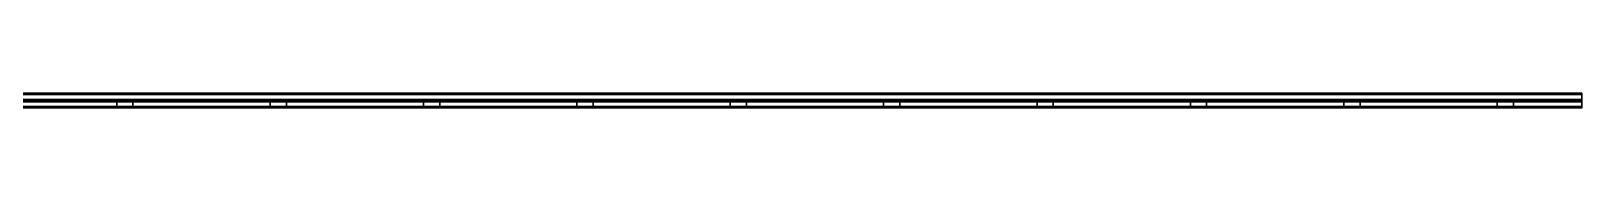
# Model space of a CAD drawing. Header units: millimetres. Extents: x -2000 to 0, y -2 to 2.
# Drawn here: x -506 to 0, y -2 to 2 of the extents above; entities that cross this region are included whole.
import ezdxf

# ---------------------------------------------------------------- set-up
doc = ezdxf.new("R2010")
doc.units = ezdxf.units.MM
doc.header["$MEASUREMENT"] = 0
doc.layers.add('2 Meter Open Rail', color=7, linetype='Continuous')

msp = doc.modelspace()

# ---------------------------------------------------------------- linework, layer by layer
at = {"layer": '2 Meter Open Rail', "lineweight": 30}
for p, q in [((-2000, 2.38, 20.12), (0, 2.38, 20.12)), ((-2000, 2.38, 19.94), (0, 2.38, 19.94)), ((-2000, 2.26, 20.41), (0, 2.26, 20.41)), ((-2000, 1.97, 19.53), (0, 1.97, 19.53)), ((-2000, 0.29, 22.38), (0, 0.29, 22.38)), ((-2000, 0, 19.53), (0, 0, 19.53)), ((-1000, 2.38, 70.12), (0, 2.38, 70.12)), ((-1000, 2.38, 69.94), (0, 2.38, 69.94)), ((-1000, 2.26, 70.41), (0, 2.26, 70.41)), ((-1000, 1.97, 69.53), (0, 1.97, 69.53)), ((-1000, 0.29, 72.38), (0, 0.29, 72.38)), ((-1000, 0, 69.53), (0, 0, 69.53)), ((0, 2.38, 19.94), (0, 2.38, 20.12)), ((0, 0, 19.53), (0, 1.97, 19.53)), ((0, 0, 0.41), (0, 0, 19.53)), ((0, 0, 19.53), (0, 0, 22.5)), ((-2000, 0, 0.41), (0, 0, 0.41)), ((-2000, -0.29, 22.38), (0, -0.29, 22.38)), ((-2000, -0.41), (0, -0.41)), ((-2000, -1.97), (0, -1.97)), ((-2000, -2.26, 20.41), (0, -2.26, 20.41)), ((-2000, -2.38, 0.41), (0, -2.38, 0.41)), ((-2000, -2.38, 20.12), (0, -2.38, 20.12)), ((-1000, 0, 50.41), (0, 0, 50.41)), ((-1000, -0.29, 72.38), (0, -0.29, 72.38)), ((-1000, -0.41, 50), (0, -0.41, 50)), ((-1000, -1.97, 50), (0, -1.97, 50)), ((-1000, -2.26, 70.41), (0, -2.26, 70.41)), ((-1000, -2.38, 50.41), (0, -2.38, 50.41)), ((-1000, -2.38, 70.12), (0, -2.38, 70.12)), ((-477.65, 0, 6.4), (-477.65, -2.38, 6.4)), ((-477.65, 0, 13.1), (-477.65, -2.38, 13.1)), ((-477.65, 0, 56.4), (-477.65, -2.38, 56.4)), ((-477.65, 0, 63.1), (-477.65, -2.38, 63.1)), ((-472.35, 0, 6.4), (-472.35, -2.38, 6.4)), ((-472.35, 0, 13.1), (-472.35, -2.38, 13.1)), ((-472.35, 0, 56.4), (-472.35, -2.38, 56.4)), ((-472.35, 0, 63.1), (-472.35, -2.38, 63.1)), ((-427.65, 0, 6.4), (-427.65, -2.38, 6.4)), ((-427.65, 0, 13.1), (-427.65, -2.38, 13.1)), ((-427.65, 0, 56.4), (-427.65, -2.38, 56.4)), ((-427.65, 0, 63.1), (-427.65, -2.38, 63.1)), ((-422.35, 0, 6.4), (-422.35, -2.38, 6.4)), ((-422.35, 0, 13.1), (-422.35, -2.38, 13.1)), ((-422.35, 0, 56.4), (-422.35, -2.38, 56.4)), ((-422.35, 0, 63.1), (-422.35, -2.38, 63.1)), ((-377.65, 0, 6.4), (-377.65, -2.38, 6.4)), ((-377.65, 0, 13.1), (-377.65, -2.38, 13.1)), ((-377.65, 0, 56.4), (-377.65, -2.38, 56.4)), ((-377.65, 0, 63.1), (-377.65, -2.38, 63.1)), ((-372.35, 0, 6.4), (-372.35, -2.38, 6.4)), ((-372.35, 0, 13.1), (-372.35, -2.38, 13.1)), ((-372.35, 0, 56.4), (-372.35, -2.38, 56.4)), ((-372.35, 0, 63.1), (-372.35, -2.38, 63.1)), ((-327.65, 0, 6.4), (-327.65, -2.38, 6.4)), ((-327.65, 0, 13.1), (-327.65, -2.38, 13.1)), ((-327.65, 0, 56.4), (-327.65, -2.38, 56.4)), ((-327.65, 0, 63.1), (-327.65, -2.38, 63.1)), ((-322.35, 0, 6.4), (-322.35, -2.38, 6.4)), ((-322.35, 0, 13.1), (-322.35, -2.38, 13.1)), ((-322.35, 0, 56.4), (-322.35, -2.38, 56.4)), ((-322.35, 0, 63.1), (-322.35, -2.38, 63.1)), ((-277.65, 0, 6.4), (-277.65, -2.38, 6.4)), ((-277.65, 0, 13.1), (-277.65, -2.38, 13.1)), ((-277.65, 0, 56.4), (-277.65, -2.38, 56.4)), ((-277.65, 0, 63.1), (-277.65, -2.38, 63.1)), ((-272.35, 0, 6.4), (-272.35, -2.38, 6.4)), ((-272.35, 0, 13.1), (-272.35, -2.38, 13.1)), ((-272.35, 0, 56.4), (-272.35, -2.38, 56.4)), ((-272.35, 0, 63.1), (-272.35, -2.38, 63.1)), ((-227.65, 0, 6.4), (-227.65, -2.38, 6.4)), ((-227.65, 0, 13.1), (-227.65, -2.38, 13.1)), ((-227.65, 0, 56.4), (-227.65, -2.38, 56.4)), ((-227.65, 0, 63.1), (-227.65, -2.38, 63.1)), ((-222.35, 0, 6.4), (-222.35, -2.38, 6.4)), ((-222.35, 0, 13.1), (-222.35, -2.38, 13.1)), ((-222.35, 0, 56.4), (-222.35, -2.38, 56.4)), ((-222.35, 0, 63.1), (-222.35, -2.38, 63.1)), ((-177.65, 0, 6.4), (-177.65, -2.38, 6.4)), ((-177.65, 0, 13.1), (-177.65, -2.38, 13.1)), ((-177.65, 0, 56.4), (-177.65, -2.38, 56.4)), ((-177.65, 0, 63.1), (-177.65, -2.38, 63.1)), ((-172.35, 0, 6.4), (-172.35, -2.38, 6.4)), ((-172.35, 0, 13.1), (-172.35, -2.38, 13.1)), ((-172.35, 0, 56.4), (-172.35, -2.38, 56.4)), ((-172.35, 0, 63.1), (-172.35, -2.38, 63.1)), ((-127.65, 0, 6.4), (-127.65, -2.38, 6.4)), ((-127.65, 0, 13.1), (-127.65, -2.38, 13.1)), ((-127.65, 0, 56.4), (-127.65, -2.38, 56.4)), ((-127.65, 0, 63.1), (-127.65, -2.38, 63.1)), ((-122.35, 0, 6.4), (-122.35, -2.38, 6.4)), ((-122.35, 0, 13.1), (-122.35, -2.38, 13.1)), ((-122.35, 0, 56.4), (-122.35, -2.38, 56.4)), ((-122.35, 0, 63.1), (-122.35, -2.38, 63.1)), ((-77.65, 0, 6.4), (-77.65, -2.38, 6.4)), ((-77.65, 0, 13.1), (-77.65, -2.38, 13.1)), ((-77.65, 0, 56.4), (-77.65, -2.38, 56.4)), ((-77.65, 0, 63.1), (-77.65, -2.38, 63.1)), ((-72.35, 0, 6.4), (-72.35, -2.38, 6.4)), ((-72.35, 0, 13.1), (-72.35, -2.38, 13.1)), ((-72.35, 0, 56.4), (-72.35, -2.38, 56.4)), ((-72.35, 0, 63.1), (-72.35, -2.38, 63.1)), ((-27.65, 0, 6.4), (-27.65, -2.38, 6.4)), ((-27.65, 0, 13.1), (-27.65, -2.38, 13.1)), ((-27.65, 0, 56.4), (-27.65, -2.38, 56.4)), ((-27.65, 0, 63.1), (-27.65, -2.38, 63.1)), ((-22.35, 0, 6.4), (-22.35, -2.38, 6.4)), ((-22.35, 0, 13.1), (-22.35, -2.38, 13.1)), ((-22.35, 0, 56.4), (-22.35, -2.38, 56.4)), ((-22.35, 0, 63.1), (-22.35, -2.38, 63.1)), ((0, -2.38, 11.33), (0, 0, 11.33)), ((0, -1.97), (0, -0.41)), ((0, -2.38, 20.12), (0, -2.38, 0.41))]:
    msp.add_line(p, q, dxfattribs=at)
at = {"layer": '2 Meter Open Rail', "lineweight": 30, "extrusion": (1, 0, 0)}
for points in [[(2.26, 20.41), (0.29, 22.38)], [(-0.29, 22.38), (-2.26, 20.41)]]:
    msp.add_lwpolyline(points, dxfattribs=at)
for centre, start, end in [((1.97, 19.94), 270, 360), ((1.97, 20.12), 0, 45), ((0, 22.09), 45, 135), ((-0.41, 0.41), 270, 0), ((-1.97, 0.41), 180, 270), ((-1.97, 20.12), 135, 180)]:
    msp.add_arc(centre, 0.406, start, end, dxfattribs=at)
at = {"layer": '2 Meter Open Rail', "lineweight": 30, "extrusion": (8.29315e-17, 1, -3.17497e-16)}
for points in [[(-472.35, 0, 56.4), (-472.35, 0, 58.64), (-472.35, 0, 60.87), (-472.35, 0, 63.1), (-472.35, 0, 64.66), (-473.45, 0, 65.75), (-475, 0, 65.75), (-476.55, 0, 65.75), (-477.65, 0, 64.66), (-477.65, 0, 63.1), (-477.65, 0, 60.87), (-477.65, 0, 58.64), (-477.65, 0, 56.4), (-477.65, 0, 54.85), (-476.55, 0, 53.75), (-475, 0, 53.75), (-473.45, 0, 53.75), (-472.35, 0, 54.85), (-472.35, 0, 56.4)], [(-422.35, 0, 56.4), (-422.35, 0, 58.64), (-422.35, 0, 60.87), (-422.35, 0, 63.1), (-422.35, 0, 64.66), (-423.45, 0, 65.75), (-425, 0, 65.75), (-426.55, 0, 65.75), (-427.65, 0, 64.66), (-427.65, 0, 63.1), (-427.65, 0, 60.87), (-427.65, 0, 58.64), (-427.65, 0, 56.4), (-427.65, 0, 54.85), (-426.55, 0, 53.75), (-425, 0, 53.75), (-423.45, 0, 53.75), (-422.35, 0, 54.85), (-422.35, 0, 56.4)], [(-272.35, 0, 56.4), (-272.35, 0, 58.64), (-272.35, 0, 60.87), (-272.35, 0, 63.1), (-272.35, 0, 64.66), (-273.45, 0, 65.75), (-275, 0, 65.75), (-276.55, 0, 65.75), (-277.65, 0, 64.66), (-277.65, 0, 63.1), (-277.65, 0, 60.87), (-277.65, 0, 58.64), (-277.65, 0, 56.4), (-277.65, 0, 54.85), (-276.55, 0, 53.75), (-275, 0, 53.75), (-273.45, 0, 53.75), (-272.35, 0, 54.85), (-272.35, 0, 56.4)], [(-222.35, 0, 56.4), (-222.35, 0, 58.64), (-222.35, 0, 60.87), (-222.35, 0, 63.1), (-222.35, 0, 64.66), (-223.45, 0, 65.75), (-225, 0, 65.75), (-226.55, 0, 65.75), (-227.65, 0, 64.66), (-227.65, 0, 63.1), (-227.65, 0, 60.87), (-227.65, 0, 58.64), (-227.65, 0, 56.4), (-227.65, 0, 54.85), (-226.55, 0, 53.75), (-225, 0, 53.75), (-223.45, 0, 53.75), (-222.35, 0, 54.85), (-222.35, 0, 56.4)], [(-172.35, 0, 56.4), (-172.35, 0, 58.64), (-172.35, 0, 60.87), (-172.35, 0, 63.1), (-172.35, 0, 64.66), (-173.45, 0, 65.75), (-175, 0, 65.75), (-176.55, 0, 65.75), (-177.65, 0, 64.66), (-177.65, 0, 63.1), (-177.65, 0, 60.87), (-177.65, 0, 58.64), (-177.65, 0, 56.4), (-177.65, 0, 54.85), (-176.55, 0, 53.75), (-175, 0, 53.75), (-173.45, 0, 53.75), (-172.35, 0, 54.85), (-172.35, 0, 56.4)], [(-122.35, 0, 56.4), (-122.35, 0, 58.64), (-122.35, 0, 60.87), (-122.35, 0, 63.1), (-122.35, 0, 64.66), (-123.45, 0, 65.75), (-125, 0, 65.75), (-126.55, 0, 65.75), (-127.65, 0, 64.66), (-127.65, 0, 63.1), (-127.65, 0, 60.87), (-127.65, 0, 58.64), (-127.65, 0, 56.4), (-127.65, 0, 54.85), (-126.55, 0, 53.75), (-125, 0, 53.75), (-123.45, 0, 53.75), (-122.35, 0, 54.85), (-122.35, 0, 56.4)]]:
    msp.add_rational_spline(points, [1, 1, 1, 1, 0.804737854124, 0.804737854124, 1, 0.804737854124, 0.804737854124, 1, 1, 1, 1, 0.804737854124, 0.804737854124, 1, 0.804737854124, 0.804737854124, 1], degree=3, knots=[0, 0, 0, 0, 6.7, 6.7, 6.7, 10.861725, 10.861725, 10.861725, 15.02345, 15.02345, 15.02345, 21.72345, 21.72345, 21.72345, 25.885175, 25.885175, 25.885175, 30.0469, 30.0469, 30.0469, 30.0469], dxfattribs=at)
at = {"layer": '2 Meter Open Rail', "lineweight": 30, "extrusion": (7.7327e-17, -1, 2.96041e-16)}
msp.add_rational_spline([(-372.35, 0, 56.4), (-372.35, 0, 58.64), (-372.35, 0, 60.87), (-372.35, 0, 63.1), (-372.35, 0, 64.66), (-373.45, 0, 65.75), (-375, 0, 65.75), (-376.55, 0, 65.75), (-377.65, 0, 64.66), (-377.65, 0, 63.1), (-377.65, 0, 60.87), (-377.65, 0, 58.64), (-377.65, 0, 56.4), (-377.65, 0, 54.85), (-376.55, 0, 53.75), (-375, 0, 53.75), (-373.45, 0, 53.75), (-372.35, 0, 54.85), (-372.35, 0, 56.4)], [1, 1, 1, 1, 0.804737854124, 0.804737854124, 1, 0.804737854124, 0.804737854124, 1, 1, 1, 1, 0.804737854124, 0.804737854124, 1, 0.804737854124, 0.804737854124, 1], degree=3, knots=[0, 0, 0, 0, 6.7, 6.7, 6.7, 10.861725, 10.861725, 10.861725, 15.02345, 15.02345, 15.02345, 21.72345, 21.72345, 21.72345, 25.885175, 25.885175, 25.885175, 30.0469, 30.0469, 30.0469, 30.0469], dxfattribs=at)
at = {"layer": '2 Meter Open Rail', "lineweight": 30, "extrusion": (-8.29315e-17, -1, 3.17497e-16)}
for points in [[(-322.35, 0, 56.4), (-322.35, 0, 58.64), (-322.35, 0, 60.87), (-322.35, 0, 63.1), (-322.35, 0, 64.66), (-323.45, 0, 65.75), (-325, 0, 65.75), (-326.55, 0, 65.75), (-327.65, 0, 64.66), (-327.65, 0, 63.1), (-327.65, 0, 60.87), (-327.65, 0, 58.64), (-327.65, 0, 56.4), (-327.65, 0, 54.85), (-326.55, 0, 53.75), (-325, 0, 53.75), (-323.45, 0, 53.75), (-322.35, 0, 54.85), (-322.35, 0, 56.4)], [(-72.35, 0, 56.4), (-72.35, 0, 58.64), (-72.35, 0, 60.87), (-72.35, 0, 63.1), (-72.35, 0, 64.66), (-73.45, 0, 65.75), (-75, 0, 65.75), (-76.55, 0, 65.75), (-77.65, 0, 64.66), (-77.65, 0, 63.1), (-77.65, 0, 60.87), (-77.65, 0, 58.64), (-77.65, 0, 56.4), (-77.65, 0, 54.85), (-76.55, 0, 53.75), (-75, 0, 53.75), (-73.45, 0, 53.75), (-72.35, 0, 54.85), (-72.35, 0, 56.4)], [(-472.35, 0, 6.4), (-472.35, 0, 8.64), (-472.35, 0, 10.87), (-472.35, 0, 13.1), (-472.35, 0, 14.66), (-473.45, 0, 15.75), (-475, 0, 15.75), (-476.55, 0, 15.75), (-477.65, 0, 14.66), (-477.65, 0, 13.1), (-477.65, 0, 10.87), (-477.65, 0, 8.64), (-477.65, 0, 6.4), (-477.65, 0, 4.85), (-476.55, 0, 3.75), (-475, 0, 3.75), (-473.45, 0, 3.75), (-472.35, 0, 4.85), (-472.35, 0, 6.4)]]:
    msp.add_rational_spline(points, [1, 1, 1, 1, 0.804737854124, 0.804737854124, 1, 0.804737854124, 0.804737854124, 1, 1, 1, 1, 0.804737854124, 0.804737854124, 1, 0.804737854124, 0.804737854124, 1], degree=3, knots=[0, 0, 0, 0, 6.7, 6.7, 6.7, 10.861725, 10.861725, 10.861725, 15.02345, 15.02345, 15.02345, 21.72345, 21.72345, 21.72345, 25.885175, 25.885175, 25.885175, 30.0469, 30.0469, 30.0469, 30.0469], dxfattribs=at)
at = {"layer": '2 Meter Open Rail', "lineweight": 30, "extrusion": (-7.7327e-17, -1, 2.96041e-16)}
for points in [[(-22.35, 0, 56.4), (-22.35, 0, 58.64), (-22.35, 0, 60.87), (-22.35, 0, 63.1), (-22.35, 0, 64.66), (-23.45, 0, 65.75), (-25, 0, 65.75), (-26.55, 0, 65.75), (-27.65, 0, 64.66), (-27.65, 0, 63.1), (-27.65, 0, 60.87), (-27.65, 0, 58.64), (-27.65, 0, 56.4), (-27.65, 0, 54.85), (-26.55, 0, 53.75), (-25, 0, 53.75), (-23.45, 0, 53.75), (-22.35, 0, 54.85), (-22.35, 0, 56.4)], [(-122.35, 0, 6.4), (-122.35, 0, 8.64), (-122.35, 0, 10.87), (-122.35, 0, 13.1), (-122.35, 0, 14.66), (-123.45, 0, 15.75), (-125, 0, 15.75), (-126.55, 0, 15.75), (-127.65, 0, 14.66), (-127.65, 0, 13.1), (-127.65, 0, 10.87), (-127.65, 0, 8.64), (-127.65, 0, 6.4), (-127.65, 0, 4.85), (-126.55, 0, 3.75), (-125, 0, 3.75), (-123.45, 0, 3.75), (-122.35, 0, 4.85), (-122.35, 0, 6.4)]]:
    msp.add_rational_spline(points, [1, 1, 1, 1, 0.804737854124, 0.804737854124, 1, 0.804737854124, 0.804737854124, 1, 1, 1, 1, 0.804737854124, 0.804737854124, 1, 0.804737854124, 0.804737854124, 1], degree=3, knots=[0, 0, 0, 0, 6.7, 6.7, 6.7, 10.861725, 10.861725, 10.861725, 15.02345, 15.02345, 15.02345, 21.72345, 21.72345, 21.72345, 25.885175, 25.885175, 25.885175, 30.0469, 30.0469, 30.0469, 30.0469], dxfattribs=at)
at = {"layer": '2 Meter Open Rail', "lineweight": 30, "extrusion": (-1, -1.34144e-13, 2.35819e-14)}
msp.add_rational_spline([(0, -1.97, 50), (0, -2.21, 50), (0, -2.38, 50.17), (0, -2.38, 50.41), (0, -2.38, 56.98), (0, -2.38, 63.55), (0, -2.38, 70.12), (0, -2.38, 70.23), (0, -2.33, 70.33), (0, -2.26, 70.41), (0, -1.6, 71.07), (0, -0.94, 71.72), (0, -0.29, 72.38), (0, -0.12, 72.55), (0, 0.12, 72.55), (0, 0.29, 72.38), (0, 0.94, 71.72), (0, 1.6, 71.07), (0, 2.26, 70.41), (0, 2.33, 70.33), (0, 2.38, 70.23), (0, 2.38, 70.12), (0, 2.38, 70.06), (0, 2.38, 70), (0, 2.38, 69.94), (0, 2.38, 69.7), (0, 2.21, 69.53), (0, 1.97, 69.53), (0, 1.31, 69.53), (0, 0.66, 69.53), (0, 0, 69.53)], [1, 0.804737854124, 0.804737854124, 1, 1, 1, 1, 0.949253021674, 0.949253021674, 1, 1, 1, 1, 0.804737854124, 0.804737854124, 1, 1, 1, 1, 0.949253021674, 0.949253021674, 1, 1, 1, 1, 0.804737854124, 0.804737854124, 1, 1, 1, 1], degree=3, knots=[-0.638195, -0.638195, -0.638195, -0.638195, 0, 0, 0, 19.7156, 19.7156, 19.7156, 20.034711, 20.034711, 20.034711, 22.818731, 22.818731, 22.818731, 23.456926, 23.456926, 23.456926, 26.240947, 26.240947, 26.240947, 26.560058, 26.560058, 26.560058, 26.746558, 26.746558, 26.746558, 27.384753, 27.384753, 27.384753, 29.353353, 29.353353, 29.353353, 29.353353], dxfattribs=at)
at = {"layer": '2 Meter Open Rail', "lineweight": 30, "extrusion": (1, 0, 0)}
msp.add_rational_spline([(0, 0, 69.53), (0, 0, 63.15), (0, 0, 56.78), (0, 0, 50.41), (0, 0, 50.17), (0, -0.17, 50), (0, -0.41, 50), (0, -0.93, 50), (0, -1.45, 50), (0, -1.97, 50)], [1, 1, 1, 1, 0.804737854124, 0.804737854124, 1, 1, 1, 1], degree=3, knots=[-19.1227, -19.1227, -19.1227, -19.1227, 0, 0, 0, 0.638195, 0.638195, 0.638195, 2.200395, 2.200395, 2.200395, 2.200395], dxfattribs=at)
at = {"layer": '2 Meter Open Rail', "lineweight": 30}
for points in [[(0, 0, 68.65), (0, -1.19, 68.65), (0, -2.38, 68.65)], [(0, 0, 72.5), (0, 0, 71.01), (0, 0, 69.53)]]:
    msp.add_open_spline(points, degree=2, dxfattribs=at)
at = {"layer": '2 Meter Open Rail', "lineweight": 30, "extrusion": (-3.0658e-17, 1, -7.40149e-17)}
msp.add_rational_spline([(-472.35, -2.38, 6.4), (-472.35, -2.38, 4.85), (-473.45, -2.38, 3.75), (-475, -2.38, 3.75), (-476.55, -2.38, 3.75), (-477.65, -2.38, 4.85), (-477.65, -2.38, 6.4), (-477.65, -2.38, 8.64), (-477.65, -2.38, 10.87), (-477.65, -2.38, 13.1), (-477.65, -2.38, 14.66), (-476.55, -2.38, 15.75), (-475, -2.38, 15.75), (-473.45, -2.38, 15.75), (-472.35, -2.38, 14.66), (-472.35, -2.38, 13.1), (-472.35, -2.38, 10.87), (-472.35, -2.38, 8.64), (-472.35, -2.38, 6.4)], [1, 0.804737854124, 0.804737854124, 1, 0.804737854124, 0.804737854124, 1, 1, 1, 1, 0.804737854124, 0.804737854124, 1, 0.804737854124, 0.804737854124, 1, 1, 1, 1], degree=3, knots=[-4.161725, -4.161725, -4.161725, -4.161725, 0, 0, 0, 4.161725, 4.161725, 4.161725, 10.861725, 10.861725, 10.861725, 15.02345, 15.02345, 15.02345, 19.185175, 19.185175, 19.185175, 25.885175, 25.885175, 25.885175, 25.885175], dxfattribs=at)
at = {"layer": '2 Meter Open Rail', "lineweight": 30, "extrusion": (-1.13336e-16, 1, -2.93225e-17)}
msp.add_rational_spline([(-472.35, -2.38, 56.4), (-472.35, -2.38, 54.85), (-473.45, -2.38, 53.75), (-475, -2.38, 53.75), (-476.55, -2.38, 53.75), (-477.65, -2.38, 54.85), (-477.65, -2.38, 56.4), (-477.65, -2.38, 58.64), (-477.65, -2.38, 60.87), (-477.65, -2.38, 63.1), (-477.65, -2.38, 64.66), (-476.55, -2.38, 65.75), (-475, -2.38, 65.75), (-473.45, -2.38, 65.75), (-472.35, -2.38, 64.66), (-472.35, -2.38, 63.1), (-472.35, -2.38, 60.87), (-472.35, -2.38, 58.64), (-472.35, -2.38, 56.4)], [1, 0.804737854124, 0.804737854124, 1, 0.804737854124, 0.804737854124, 1, 1, 1, 1, 0.804737854124, 0.804737854124, 1, 0.804737854124, 0.804737854124, 1, 1, 1, 1], degree=3, knots=[-4.161725, -4.161725, -4.161725, -4.161725, 0, 0, 0, 4.161725, 4.161725, 4.161725, 10.861725, 10.861725, 10.861725, 15.02345, 15.02345, 15.02345, 19.185175, 19.185175, 19.185175, 25.885175, 25.885175, 25.885175, 25.885175], dxfattribs=at)
at = {"layer": '2 Meter Open Rail', "lineweight": 30, "extrusion": (8.00292e-17, 1, -3.06386e-16)}
for points in [[(-422.35, 0, 6.4), (-422.35, 0, 8.64), (-422.35, 0, 10.87), (-422.35, 0, 13.1), (-422.35, 0, 14.66), (-423.45, 0, 15.75), (-425, 0, 15.75), (-426.55, 0, 15.75), (-427.65, 0, 14.66), (-427.65, 0, 13.1), (-427.65, 0, 10.87), (-427.65, 0, 8.64), (-427.65, 0, 6.4), (-427.65, 0, 4.85), (-426.55, 0, 3.75), (-425, 0, 3.75), (-423.45, 0, 3.75), (-422.35, 0, 4.85), (-422.35, 0, 6.4)], [(-72.35, 0, 6.4), (-72.35, 0, 8.64), (-72.35, 0, 10.87), (-72.35, 0, 13.1), (-72.35, 0, 14.66), (-73.45, 0, 15.75), (-75, 0, 15.75), (-76.55, 0, 15.75), (-77.65, 0, 14.66), (-77.65, 0, 13.1), (-77.65, 0, 10.87), (-77.65, 0, 8.64), (-77.65, 0, 6.4), (-77.65, 0, 4.85), (-76.55, 0, 3.75), (-75, 0, 3.75), (-73.45, 0, 3.75), (-72.35, 0, 4.85), (-72.35, 0, 6.4)], [(-22.35, 0, 6.4), (-22.35, 0, 8.64), (-22.35, 0, 10.87), (-22.35, 0, 13.1), (-22.35, 0, 14.66), (-23.45, 0, 15.75), (-25, 0, 15.75), (-26.55, 0, 15.75), (-27.65, 0, 14.66), (-27.65, 0, 13.1), (-27.65, 0, 10.87), (-27.65, 0, 8.64), (-27.65, 0, 6.4), (-27.65, 0, 4.85), (-26.55, 0, 3.75), (-25, 0, 3.75), (-23.45, 0, 3.75), (-22.35, 0, 4.85), (-22.35, 0, 6.4)]]:
    msp.add_rational_spline(points, [1, 1, 1, 1, 0.804737854124, 0.804737854124, 1, 0.804737854124, 0.804737854124, 1, 1, 1, 1, 0.804737854124, 0.804737854124, 1, 0.804737854124, 0.804737854124, 1], degree=3, knots=[0, 0, 0, 0, 6.7, 6.7, 6.7, 10.861725, 10.861725, 10.861725, 15.02345, 15.02345, 15.02345, 21.72345, 21.72345, 21.72345, 25.885175, 25.885175, 25.885175, 30.0469, 30.0469, 30.0469, 30.0469], dxfattribs=at)
at = {"layer": '2 Meter Open Rail', "lineweight": 30, "extrusion": (2.88099e-16, -1, -1.10761e-16)}
msp.add_rational_spline([(-422.35, -2.38, 6.4), (-422.35, -2.38, 4.85), (-423.45, -2.38, 3.75), (-425, -2.38, 3.75), (-426.55, -2.38, 3.75), (-427.65, -2.38, 4.85), (-427.65, -2.38, 6.4), (-427.65, -2.38, 8.64), (-427.65, -2.38, 10.87), (-427.65, -2.38, 13.1), (-427.65, -2.38, 14.66), (-426.55, -2.38, 15.75), (-425, -2.38, 15.75), (-423.45, -2.38, 15.75), (-422.35, -2.38, 14.66), (-422.35, -2.38, 13.1), (-422.35, -2.38, 10.87), (-422.35, -2.38, 8.64), (-422.35, -2.38, 6.4)], [1, 0.804737854124, 0.804737854124, 1, 0.804737854124, 0.804737854124, 1, 1, 1, 1, 0.804737854124, 0.804737854124, 1, 0.804737854124, 0.804737854124, 1, 1, 1, 1], degree=3, knots=[-4.161725, -4.161725, -4.161725, -4.161725, 0, 0, 0, 4.161725, 4.161725, 4.161725, 10.861725, 10.861725, 10.861725, 15.02345, 15.02345, 15.02345, 19.185175, 19.185175, 19.185175, 25.885175, 25.885175, 25.885175, 25.885175], dxfattribs=at)
at = {"layer": '2 Meter Open Rail', "lineweight": 30, "extrusion": (2.05938e-16, -1, -2.07342e-17)}
msp.add_rational_spline([(-422.35, -2.38, 56.4), (-422.35, -2.38, 54.85), (-423.45, -2.38, 53.75), (-425, -2.38, 53.75), (-426.55, -2.38, 53.75), (-427.65, -2.38, 54.85), (-427.65, -2.38, 56.4), (-427.65, -2.38, 58.64), (-427.65, -2.38, 60.87), (-427.65, -2.38, 63.1), (-427.65, -2.38, 64.66), (-426.55, -2.38, 65.75), (-425, -2.38, 65.75), (-423.45, -2.38, 65.75), (-422.35, -2.38, 64.66), (-422.35, -2.38, 63.1), (-422.35, -2.38, 60.87), (-422.35, -2.38, 58.64), (-422.35, -2.38, 56.4)], [1, 0.804737854124, 0.804737854124, 1, 0.804737854124, 0.804737854124, 1, 1, 1, 1, 0.804737854124, 0.804737854124, 1, 0.804737854124, 0.804737854124, 1, 1, 1, 1], degree=3, knots=[-4.161725, -4.161725, -4.161725, -4.161725, 0, 0, 0, 4.161725, 4.161725, 4.161725, 10.861725, 10.861725, 10.861725, 15.02345, 15.02345, 15.02345, 19.185175, 19.185175, 19.185175, 25.885175, 25.885175, 25.885175, 25.885175], dxfattribs=at)
at = {"layer": '2 Meter Open Rail', "lineweight": 30, "extrusion": (8.00292e-17, -1, 3.06386e-16)}
for points in [[(-372.35, 0, 6.4), (-372.35, 0, 8.64), (-372.35, 0, 10.87), (-372.35, 0, 13.1), (-372.35, 0, 14.66), (-373.45, 0, 15.75), (-375, 0, 15.75), (-376.55, 0, 15.75), (-377.65, 0, 14.66), (-377.65, 0, 13.1), (-377.65, 0, 10.87), (-377.65, 0, 8.64), (-377.65, 0, 6.4), (-377.65, 0, 4.85), (-376.55, 0, 3.75), (-375, 0, 3.75), (-373.45, 0, 3.75), (-372.35, 0, 4.85), (-372.35, 0, 6.4)], [(-272.35, 0, 6.4), (-272.35, 0, 8.64), (-272.35, 0, 10.87), (-272.35, 0, 13.1), (-272.35, 0, 14.66), (-273.45, 0, 15.75), (-275, 0, 15.75), (-276.55, 0, 15.75), (-277.65, 0, 14.66), (-277.65, 0, 13.1), (-277.65, 0, 10.87), (-277.65, 0, 8.64), (-277.65, 0, 6.4), (-277.65, 0, 4.85), (-276.55, 0, 3.75), (-275, 0, 3.75), (-273.45, 0, 3.75), (-272.35, 0, 4.85), (-272.35, 0, 6.4)], [(-222.35, 0, 6.4), (-222.35, 0, 8.64), (-222.35, 0, 10.87), (-222.35, 0, 13.1), (-222.35, 0, 14.66), (-223.45, 0, 15.75), (-225, 0, 15.75), (-226.55, 0, 15.75), (-227.65, 0, 14.66), (-227.65, 0, 13.1), (-227.65, 0, 10.87), (-227.65, 0, 8.64), (-227.65, 0, 6.4), (-227.65, 0, 4.85), (-226.55, 0, 3.75), (-225, 0, 3.75), (-223.45, 0, 3.75), (-222.35, 0, 4.85), (-222.35, 0, 6.4)]]:
    msp.add_rational_spline(points, [1, 1, 1, 1, 0.804737854124, 0.804737854124, 1, 0.804737854124, 0.804737854124, 1, 1, 1, 1, 0.804737854124, 0.804737854124, 1, 0.804737854124, 0.804737854124, 1], degree=3, knots=[0, 0, 0, 0, 6.7, 6.7, 6.7, 10.861725, 10.861725, 10.861725, 15.02345, 15.02345, 15.02345, 21.72345, 21.72345, 21.72345, 25.885175, 25.885175, 25.885175, 30.0469, 30.0469, 30.0469, 30.0469], dxfattribs=at)
at = {"layer": '2 Meter Open Rail', "lineweight": 30, "extrusion": (2.0874e-16, 1, 1.00045e-17)}
msp.add_rational_spline([(-372.35, -2.38, 6.4), (-372.35, -2.38, 4.85), (-373.45, -2.38, 3.75), (-375, -2.38, 3.75), (-376.55, -2.38, 3.75), (-377.65, -2.38, 4.85), (-377.65, -2.38, 6.4), (-377.65, -2.38, 8.64), (-377.65, -2.38, 10.87), (-377.65, -2.38, 13.1), (-377.65, -2.38, 14.66), (-376.55, -2.38, 15.75), (-375, -2.38, 15.75), (-373.45, -2.38, 15.75), (-372.35, -2.38, 14.66), (-372.35, -2.38, 13.1), (-372.35, -2.38, 10.87), (-372.35, -2.38, 8.64), (-372.35, -2.38, 6.4)], [1, 0.804737854124, 0.804737854124, 1, 0.804737854124, 0.804737854124, 1, 1, 1, 1, 0.804737854124, 0.804737854124, 1, 0.804737854124, 0.804737854124, 1, 1, 1, 1], degree=3, knots=[-4.161725, -4.161725, -4.161725, -4.161725, 0, 0, 0, 4.161725, 4.161725, 4.161725, 10.861725, 10.861725, 10.861725, 15.02345, 15.02345, 15.02345, 19.185175, 19.185175, 19.185175, 25.885175, 25.885175, 25.885175, 25.885175], dxfattribs=at)
at = {"layer": '2 Meter Open Rail', "lineweight": 30, "extrusion": (-3.70407e-16, 1, 2.00227e-16)}
msp.add_rational_spline([(-372.35, -2.38, 56.4), (-372.35, -2.38, 54.85), (-373.45, -2.38, 53.75), (-375, -2.38, 53.75), (-376.55, -2.38, 53.75), (-377.65, -2.38, 54.85), (-377.65, -2.38, 56.4), (-377.65, -2.38, 58.64), (-377.65, -2.38, 60.87), (-377.65, -2.38, 63.1), (-377.65, -2.38, 64.66), (-376.55, -2.38, 65.75), (-375, -2.38, 65.75), (-373.45, -2.38, 65.75), (-372.35, -2.38, 64.66), (-372.35, -2.38, 63.1), (-372.35, -2.38, 60.87), (-372.35, -2.38, 58.64), (-372.35, -2.38, 56.4)], [1, 0.804737854124, 0.804737854124, 1, 0.804737854124, 0.804737854124, 1, 1, 1, 1, 0.804737854124, 0.804737854124, 1, 0.804737854124, 0.804737854124, 1, 1, 1, 1], degree=3, knots=[-4.161725, -4.161725, -4.161725, -4.161725, 0, 0, 0, 4.161725, 4.161725, 4.161725, 10.861725, 10.861725, 10.861725, 15.02345, 15.02345, 15.02345, 19.185175, 19.185175, 19.185175, 25.885175, 25.885175, 25.885175, 25.885175], dxfattribs=at)
at = {"layer": '2 Meter Open Rail', "lineweight": 30, "extrusion": (-8.00286e-17, -1, 3.06384e-16)}
msp.add_rational_spline([(-322.35, 0, 6.4), (-322.35, 0, 8.64), (-322.35, 0, 10.87), (-322.35, 0, 13.1), (-322.35, 0, 14.66), (-323.45, 0, 15.75), (-325, 0, 15.75), (-326.55, 0, 15.75), (-327.65, 0, 14.66), (-327.65, 0, 13.1), (-327.65, 0, 10.87), (-327.65, 0, 8.64), (-327.65, 0, 6.4), (-327.65, 0, 4.85), (-326.55, 0, 3.75), (-325, 0, 3.75), (-323.45, 0, 3.75), (-322.35, 0, 4.85), (-322.35, 0, 6.4)], [1, 1, 1, 1, 0.804737854124, 0.804737854124, 1, 0.804737854124, 0.804737854124, 1, 1, 1, 1, 0.804737854124, 0.804737854124, 1, 0.804737854124, 0.804737854124, 1], degree=3, knots=[0, 0, 0, 0, 6.7, 6.7, 6.7, 10.861725, 10.861725, 10.861725, 15.02345, 15.02345, 15.02345, 21.72345, 21.72345, 21.72345, 25.885175, 25.885175, 25.885175, 30.0469, 30.0469, 30.0469, 30.0469], dxfattribs=at)
at = {"layer": '2 Meter Open Rail', "lineweight": 30, "extrusion": (1.00045e-17, -1, 3.83016e-17)}
for points in [[(-322.35, -2.38, 6.4), (-322.35, -2.38, 4.85), (-323.45, -2.38, 3.75), (-325, -2.38, 3.75), (-326.55, -2.38, 3.75), (-327.65, -2.38, 4.85), (-327.65, -2.38, 6.4), (-327.65, -2.38, 8.64), (-327.65, -2.38, 10.87), (-327.65, -2.38, 13.1), (-327.65, -2.38, 14.66), (-326.55, -2.38, 15.75), (-325, -2.38, 15.75), (-323.45, -2.38, 15.75), (-322.35, -2.38, 14.66), (-322.35, -2.38, 13.1), (-322.35, -2.38, 10.87), (-322.35, -2.38, 8.64), (-322.35, -2.38, 6.4)], [(-122.35, -2.38, 6.4), (-122.35, -2.38, 4.85), (-123.45, -2.38, 3.75), (-125, -2.38, 3.75), (-126.55, -2.38, 3.75), (-127.65, -2.38, 4.85), (-127.65, -2.38, 6.4), (-127.65, -2.38, 8.64), (-127.65, -2.38, 10.87), (-127.65, -2.38, 13.1), (-127.65, -2.38, 14.66), (-126.55, -2.38, 15.75), (-125, -2.38, 15.75), (-123.45, -2.38, 15.75), (-122.35, -2.38, 14.66), (-122.35, -2.38, 13.1), (-122.35, -2.38, 10.87), (-122.35, -2.38, 8.64), (-122.35, -2.38, 6.4)]]:
    msp.add_rational_spline(points, [1, 0.804737854124, 0.804737854124, 1, 0.804737854124, 0.804737854124, 1, 1, 1, 1, 0.804737854124, 0.804737854124, 1, 0.804737854124, 0.804737854124, 1, 1, 1, 1], degree=3, knots=[-4.161725, -4.161725, -4.161725, -4.161725, 0, 0, 0, 4.161725, 4.161725, 4.161725, 10.861725, 10.861725, 10.861725, 15.02345, 15.02345, 15.02345, 19.185175, 19.185175, 19.185175, 25.885175, 25.885175, 25.885175, 25.885175], dxfattribs=at)
at = {"layer": '2 Meter Open Rail', "lineweight": 30, "extrusion": (-4.42977e-16, 1, -7.76006e-17)}
msp.add_rational_spline([(-322.35, -2.38, 56.4), (-322.35, -2.38, 54.85), (-323.45, -2.38, 53.75), (-325, -2.38, 53.75), (-326.55, -2.38, 53.75), (-327.65, -2.38, 54.85), (-327.65, -2.38, 56.4), (-327.65, -2.38, 58.64), (-327.65, -2.38, 60.87), (-327.65, -2.38, 63.1), (-327.65, -2.38, 64.66), (-326.55, -2.38, 65.75), (-325, -2.38, 65.75), (-323.45, -2.38, 65.75), (-322.35, -2.38, 64.66), (-322.35, -2.38, 63.1), (-322.35, -2.38, 60.87), (-322.35, -2.38, 58.64), (-322.35, -2.38, 56.4)], [1, 0.804737854124, 0.804737854124, 1, 0.804737854124, 0.804737854124, 1, 1, 1, 1, 0.804737854124, 0.804737854124, 1, 0.804737854124, 0.804737854124, 1, 1, 1, 1], degree=3, knots=[-4.161725, -4.161725, -4.161725, -4.161725, 0, 0, 0, 4.161725, 4.161725, 4.161725, 10.861725, 10.861725, 10.861725, 15.02345, 15.02345, 15.02345, 19.185175, 19.185175, 19.185175, 25.885175, 25.885175, 25.885175, 25.885175], dxfattribs=at)
at = {"layer": '2 Meter Open Rail', "lineweight": 30, "extrusion": (7.40149e-17, 1, -7.40149e-17)}
msp.add_rational_spline([(-272.35, -2.38, 6.4), (-272.35, -2.38, 4.85), (-273.45, -2.38, 3.75), (-275, -2.38, 3.75), (-276.55, -2.38, 3.75), (-277.65, -2.38, 4.85), (-277.65, -2.38, 6.4), (-277.65, -2.38, 8.64), (-277.65, -2.38, 10.87), (-277.65, -2.38, 13.1), (-277.65, -2.38, 14.66), (-276.55, -2.38, 15.75), (-275, -2.38, 15.75), (-273.45, -2.38, 15.75), (-272.35, -2.38, 14.66), (-272.35, -2.38, 13.1), (-272.35, -2.38, 10.87), (-272.35, -2.38, 8.64), (-272.35, -2.38, 6.4)], [1, 0.804737854124, 0.804737854124, 1, 0.804737854124, 0.804737854124, 1, 1, 1, 1, 0.804737854124, 0.804737854124, 1, 0.804737854124, 0.804737854124, 1, 1, 1, 1], degree=3, knots=[-4.161725, -4.161725, -4.161725, -4.161725, 0, 0, 0, 4.161725, 4.161725, 4.161725, 10.861725, 10.861725, 10.861725, 15.02345, 15.02345, 15.02345, 19.185175, 19.185175, 19.185175, 25.885175, 25.885175, 25.885175, 25.885175], dxfattribs=at)
at = {"layer": '2 Meter Open Rail', "lineweight": 30, "extrusion": (4.14683e-17, -1, 1.58759e-16)}
msp.add_rational_spline([(-272.35, -2.38, 56.4), (-272.35, -2.38, 54.85), (-273.45, -2.38, 53.75), (-275, -2.38, 53.75), (-276.55, -2.38, 53.75), (-277.65, -2.38, 54.85), (-277.65, -2.38, 56.4), (-277.65, -2.38, 58.64), (-277.65, -2.38, 60.87), (-277.65, -2.38, 63.1), (-277.65, -2.38, 64.66), (-276.55, -2.38, 65.75), (-275, -2.38, 65.75), (-273.45, -2.38, 65.75), (-272.35, -2.38, 64.66), (-272.35, -2.38, 63.1), (-272.35, -2.38, 60.87), (-272.35, -2.38, 58.64), (-272.35, -2.38, 56.4)], [1, 0.804737854124, 0.804737854124, 1, 0.804737854124, 0.804737854124, 1, 1, 1, 1, 0.804737854124, 0.804737854124, 1, 0.804737854124, 0.804737854124, 1, 1, 1, 1], degree=3, knots=[-4.161725, -4.161725, -4.161725, -4.161725, 0, 0, 0, 4.161725, 4.161725, 4.161725, 10.861725, 10.861725, 10.861725, 15.02345, 15.02345, 15.02345, 19.185175, 19.185175, 19.185175, 25.885175, 25.885175, 25.885175, 25.885175], dxfattribs=at)
at = {"layer": '2 Meter Open Rail', "lineweight": 30, "extrusion": (1.03671e-17, 1, 3.96896e-17)}
msp.add_rational_spline([(-222.35, -2.38, 6.4), (-222.35, -2.38, 4.85), (-223.45, -2.38, 3.75), (-225, -2.38, 3.75), (-226.55, -2.38, 3.75), (-227.65, -2.38, 4.85), (-227.65, -2.38, 6.4), (-227.65, -2.38, 8.64), (-227.65, -2.38, 10.87), (-227.65, -2.38, 13.1), (-227.65, -2.38, 14.66), (-226.55, -2.38, 15.75), (-225, -2.38, 15.75), (-223.45, -2.38, 15.75), (-222.35, -2.38, 14.66), (-222.35, -2.38, 13.1), (-222.35, -2.38, 10.87), (-222.35, -2.38, 8.64), (-222.35, -2.38, 6.4)], [1, 0.804737854124, 0.804737854124, 1, 0.804737854124, 0.804737854124, 1, 1, 1, 1, 0.804737854124, 0.804737854124, 1, 0.804737854124, 0.804737854124, 1, 1, 1, 1], degree=3, knots=[-4.161725, -4.161725, -4.161725, -4.161725, 0, 0, 0, 4.161725, 4.161725, 4.161725, 10.861725, 10.861725, 10.861725, 15.02345, 15.02345, 15.02345, 19.185175, 19.185175, 19.185175, 25.885175, 25.885175, 25.885175, 25.885175], dxfattribs=at)
at = {"layer": '2 Meter Open Rail', "lineweight": 30, "extrusion": (3.36363e-16, 1, 7.40149e-17)}
msp.add_rational_spline([(-222.35, -2.38, 56.4), (-222.35, -2.38, 54.85), (-223.45, -2.38, 53.75), (-225, -2.38, 53.75), (-226.55, -2.38, 53.75), (-227.65, -2.38, 54.85), (-227.65, -2.38, 56.4), (-227.65, -2.38, 58.64), (-227.65, -2.38, 60.87), (-227.65, -2.38, 63.1), (-227.65, -2.38, 64.66), (-226.55, -2.38, 65.75), (-225, -2.38, 65.75), (-223.45, -2.38, 65.75), (-222.35, -2.38, 64.66), (-222.35, -2.38, 63.1), (-222.35, -2.38, 60.87), (-222.35, -2.38, 58.64), (-222.35, -2.38, 56.4)], [1, 0.804737854124, 0.804737854124, 1, 0.804737854124, 0.804737854124, 1, 1, 1, 1, 0.804737854124, 0.804737854124, 1, 0.804737854124, 0.804737854124, 1, 1, 1, 1], degree=3, knots=[-4.161725, -4.161725, -4.161725, -4.161725, 0, 0, 0, 4.161725, 4.161725, 4.161725, 10.861725, 10.861725, 10.861725, 15.02345, 15.02345, 15.02345, 19.185175, 19.185175, 19.185175, 25.885175, 25.885175, 25.885175, 25.885175], dxfattribs=at)
at = {"layer": '2 Meter Open Rail', "lineweight": 30, "extrusion": (1.96365e-16, -1, 2.96041e-16)}
msp.add_rational_spline([(-172.35, 0, 6.4), (-172.35, 0, 8.64), (-172.35, 0, 10.87), (-172.35, 0, 13.1), (-172.35, 0, 14.66), (-173.45, 0, 15.75), (-175, 0, 15.75), (-176.55, 0, 15.75), (-177.65, 0, 14.66), (-177.65, 0, 13.1), (-177.65, 0, 10.87), (-177.65, 0, 8.64), (-177.65, 0, 6.4), (-177.65, 0, 4.85), (-176.55, 0, 3.75), (-175, 0, 3.75), (-173.45, 0, 3.75), (-172.35, 0, 4.85), (-172.35, 0, 6.4)], [1, 1, 1, 1, 0.804737854124, 0.804737854124, 1, 0.804737854124, 0.804737854124, 1, 1, 1, 1, 0.804737854124, 0.804737854124, 1, 0.804737854124, 0.804737854124, 1], degree=3, knots=[0, 0, 0, 0, 6.7, 6.7, 6.7, 10.861725, 10.861725, 10.861725, 15.02345, 15.02345, 15.02345, 21.72345, 21.72345, 21.72345, 25.885175, 25.885175, 25.885175, 30.0469, 30.0469, 30.0469, 30.0469], dxfattribs=at)
at = {"layer": '2 Meter Open Rail', "lineweight": 30, "extrusion": (3.76033e-16, 1, 7.40149e-17)}
msp.add_rational_spline([(-172.35, -2.38, 6.4), (-172.35, -2.38, 4.85), (-173.45, -2.38, 3.75), (-175, -2.38, 3.75), (-176.55, -2.38, 3.75), (-177.65, -2.38, 4.85), (-177.65, -2.38, 6.4), (-177.65, -2.38, 8.64), (-177.65, -2.38, 10.87), (-177.65, -2.38, 13.1), (-177.65, -2.38, 14.66), (-176.55, -2.38, 15.75), (-175, -2.38, 15.75), (-173.45, -2.38, 15.75), (-172.35, -2.38, 14.66), (-172.35, -2.38, 13.1), (-172.35, -2.38, 10.87), (-172.35, -2.38, 8.64), (-172.35, -2.38, 6.4)], [1, 0.804737854124, 0.804737854124, 1, 0.804737854124, 0.804737854124, 1, 1, 1, 1, 0.804737854124, 0.804737854124, 1, 0.804737854124, 0.804737854124, 1, 1, 1, 1], degree=3, knots=[-4.161725, -4.161725, -4.161725, -4.161725, 0, 0, 0, 4.161725, 4.161725, 4.161725, 10.861725, 10.861725, 10.861725, 15.02345, 15.02345, 15.02345, 19.185175, 19.185175, 19.185175, 25.885175, 25.885175, 25.885175, 25.885175], dxfattribs=at)
at = {"layer": '2 Meter Open Rail', "lineweight": 30, "extrusion": (1.13336e-16, 1, 2.93225e-17)}
msp.add_rational_spline([(-172.35, -2.38, 56.4), (-172.35, -2.38, 54.85), (-173.45, -2.38, 53.75), (-175, -2.38, 53.75), (-176.55, -2.38, 53.75), (-177.65, -2.38, 54.85), (-177.65, -2.38, 56.4), (-177.65, -2.38, 58.64), (-177.65, -2.38, 60.87), (-177.65, -2.38, 63.1), (-177.65, -2.38, 64.66), (-176.55, -2.38, 65.75), (-175, -2.38, 65.75), (-173.45, -2.38, 65.75), (-172.35, -2.38, 64.66), (-172.35, -2.38, 63.1), (-172.35, -2.38, 60.87), (-172.35, -2.38, 58.64), (-172.35, -2.38, 56.4)], [1, 0.804737854124, 0.804737854124, 1, 0.804737854124, 0.804737854124, 1, 1, 1, 1, 0.804737854124, 0.804737854124, 1, 0.804737854124, 0.804737854124, 1, 1, 1, 1], degree=3, knots=[-4.161725, -4.161725, -4.161725, -4.161725, 0, 0, 0, 4.161725, 4.161725, 4.161725, 10.861725, 10.861725, 10.861725, 15.02345, 15.02345, 15.02345, 19.185175, 19.185175, 19.185175, 25.885175, 25.885175, 25.885175, 25.885175], dxfattribs=at)
at = {"layer": '2 Meter Open Rail', "lineweight": 30, "extrusion": (4.53344e-16, 1, 1.1729e-16)}
msp.add_rational_spline([(-122.35, -2.38, 56.4), (-122.35, -2.38, 54.85), (-123.45, -2.38, 53.75), (-125, -2.38, 53.75), (-126.55, -2.38, 53.75), (-127.65, -2.38, 54.85), (-127.65, -2.38, 56.4), (-127.65, -2.38, 58.64), (-127.65, -2.38, 60.87), (-127.65, -2.38, 63.1), (-127.65, -2.38, 64.66), (-126.55, -2.38, 65.75), (-125, -2.38, 65.75), (-123.45, -2.38, 65.75), (-122.35, -2.38, 64.66), (-122.35, -2.38, 63.1), (-122.35, -2.38, 60.87), (-122.35, -2.38, 58.64), (-122.35, -2.38, 56.4)], [1, 0.804737854124, 0.804737854124, 1, 0.804737854124, 0.804737854124, 1, 1, 1, 1, 0.804737854124, 0.804737854124, 1, 0.804737854124, 0.804737854124, 1, 1, 1, 1], degree=3, knots=[-4.161725, -4.161725, -4.161725, -4.161725, 0, 0, 0, 4.161725, 4.161725, 4.161725, 10.861725, 10.861725, 10.861725, 15.02345, 15.02345, 15.02345, 19.185175, 19.185175, 19.185175, 25.885175, 25.885175, 25.885175, 25.885175], dxfattribs=at)
at = {"layer": '2 Meter Open Rail', "lineweight": 30, "extrusion": (3.04504e-16, 1, -7.40149e-17)}
msp.add_rational_spline([(-72.35, -2.38, 6.4), (-72.35, -2.38, 4.85), (-73.45, -2.38, 3.75), (-75, -2.38, 3.75), (-76.55, -2.38, 3.75), (-77.65, -2.38, 4.85), (-77.65, -2.38, 6.4), (-77.65, -2.38, 8.64), (-77.65, -2.38, 10.87), (-77.65, -2.38, 13.1), (-77.65, -2.38, 14.66), (-76.55, -2.38, 15.75), (-75, -2.38, 15.75), (-73.45, -2.38, 15.75), (-72.35, -2.38, 14.66), (-72.35, -2.38, 13.1), (-72.35, -2.38, 10.87), (-72.35, -2.38, 8.64), (-72.35, -2.38, 6.4)], [1, 0.804737854124, 0.804737854124, 1, 0.804737854124, 0.804737854124, 1, 1, 1, 1, 0.804737854124, 0.804737854124, 1, 0.804737854124, 0.804737854124, 1, 1, 1, 1], degree=3, knots=[-4.161725, -4.161725, -4.161725, -4.161725, 0, 0, 0, 4.161725, 4.161725, 4.161725, 10.861725, 10.861725, 10.861725, 15.02345, 15.02345, 15.02345, 19.185175, 19.185175, 19.185175, 25.885175, 25.885175, 25.885175, 25.885175], dxfattribs=at)
at = {"layer": '2 Meter Open Rail', "lineweight": 30, "extrusion": (1.02007e-16, 1, 1.85037e-16)}
msp.add_rational_spline([(-72.35, -2.38, 56.4), (-72.35, -2.38, 54.85), (-73.45, -2.38, 53.75), (-75, -2.38, 53.75), (-76.55, -2.38, 53.75), (-77.65, -2.38, 54.85), (-77.65, -2.38, 56.4), (-77.65, -2.38, 58.64), (-77.65, -2.38, 60.87), (-77.65, -2.38, 63.1), (-77.65, -2.38, 64.66), (-76.55, -2.38, 65.75), (-75, -2.38, 65.75), (-73.45, -2.38, 65.75), (-72.35, -2.38, 64.66), (-72.35, -2.38, 63.1), (-72.35, -2.38, 60.87), (-72.35, -2.38, 58.64), (-72.35, -2.38, 56.4)], [1, 0.804737854124, 0.804737854124, 1, 0.804737854124, 0.804737854124, 1, 1, 1, 1, 0.804737854124, 0.804737854124, 1, 0.804737854124, 0.804737854124, 1, 1, 1, 1], degree=3, knots=[-4.161725, -4.161725, -4.161725, -4.161725, 0, 0, 0, 4.161725, 4.161725, 4.161725, 10.861725, 10.861725, 10.861725, 15.02345, 15.02345, 15.02345, 19.185175, 19.185175, 19.185175, 25.885175, 25.885175, 25.885175, 25.885175], dxfattribs=at)
at = {"layer": '2 Meter Open Rail', "lineweight": 30, "extrusion": (4.07476e-16, 1, 5.83107e-17)}
msp.add_rational_spline([(-22.35, -2.38, 6.4), (-22.35, -2.38, 4.85), (-23.45, -2.38, 3.75), (-25, -2.38, 3.75), (-26.55, -2.38, 3.75), (-27.65, -2.38, 4.85), (-27.65, -2.38, 6.4), (-27.65, -2.38, 8.64), (-27.65, -2.38, 10.87), (-27.65, -2.38, 13.1), (-27.65, -2.38, 14.66), (-26.55, -2.38, 15.75), (-25, -2.38, 15.75), (-23.45, -2.38, 15.75), (-22.35, -2.38, 14.66), (-22.35, -2.38, 13.1), (-22.35, -2.38, 10.87), (-22.35, -2.38, 8.64), (-22.35, -2.38, 6.4)], [1, 0.804737854124, 0.804737854124, 1, 0.804737854124, 0.804737854124, 1, 1, 1, 1, 0.804737854124, 0.804737854124, 1, 0.804737854124, 0.804737854124, 1, 1, 1, 1], degree=3, knots=[-4.161725, -4.161725, -4.161725, -4.161725, 0, 0, 0, 4.161725, 4.161725, 4.161725, 10.861725, 10.861725, 10.861725, 15.02345, 15.02345, 15.02345, 19.185175, 19.185175, 19.185175, 25.885175, 25.885175, 25.885175, 25.885175], dxfattribs=at)
at = {"layer": '2 Meter Open Rail', "lineweight": 30, "extrusion": (2.37039e-16, -1, 9.83347e-17)}
msp.add_rational_spline([(-22.35, -2.38, 56.4), (-22.35, -2.38, 54.85), (-23.45, -2.38, 53.75), (-25, -2.38, 53.75), (-26.55, -2.38, 53.75), (-27.65, -2.38, 54.85), (-27.65, -2.38, 56.4), (-27.65, -2.38, 58.64), (-27.65, -2.38, 60.87), (-27.65, -2.38, 63.1), (-27.65, -2.38, 64.66), (-26.55, -2.38, 65.75), (-25, -2.38, 65.75), (-23.45, -2.38, 65.75), (-22.35, -2.38, 64.66), (-22.35, -2.38, 63.1), (-22.35, -2.38, 60.87), (-22.35, -2.38, 58.64), (-22.35, -2.38, 56.4)], [1, 0.804737854124, 0.804737854124, 1, 0.804737854124, 0.804737854124, 1, 1, 1, 1, 0.804737854124, 0.804737854124, 1, 0.804737854124, 0.804737854124, 1, 1, 1, 1], degree=3, knots=[-4.161725, -4.161725, -4.161725, -4.161725, 0, 0, 0, 4.161725, 4.161725, 4.161725, 10.861725, 10.861725, 10.861725, 15.02345, 15.02345, 15.02345, 19.185175, 19.185175, 19.185175, 25.885175, 25.885175, 25.885175, 25.885175], dxfattribs=at)

doc.saveas('drawing.dxf')
